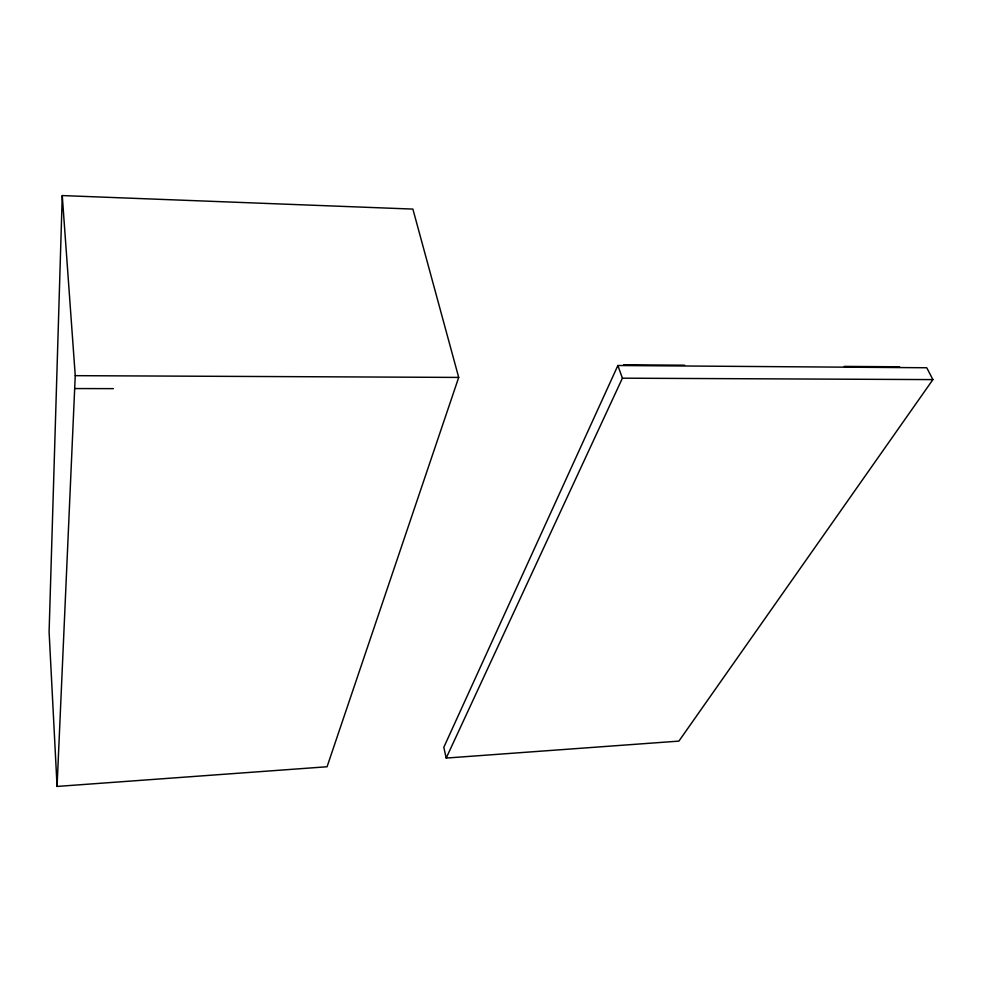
<?xml version="1.0" encoding="UTF-8"?>
<svg xmlns="http://www.w3.org/2000/svg" width="982" height="982" viewBox="0 0 982 982"><rect width="100%" height="100%" fill="white"/><g stroke="black" fill="none" stroke-linecap="round" stroke-linejoin="round"><path stroke-width="1.47" d="M62.259 195.565L49.1 631.868L57.066 786.435L327.067 766.758L458.704 377.419L412.882 209.092L62.259 195.565L75.246 375.664L57.066 786.435M617.874 365.513L443.815 747.302L446.196 758.067L678.893 741.115L932.9 379.604L926.75 367.759L617.874 365.513L622.404 378.18L446.196 758.067M74.681 388.553L113.384 388.639M75.246 375.664L458.704 377.419M622.404 378.18L932.9 379.604M623.668 364.752L684.577 365.206M844.25 366.396L899.647 366.802"/></g></svg>
